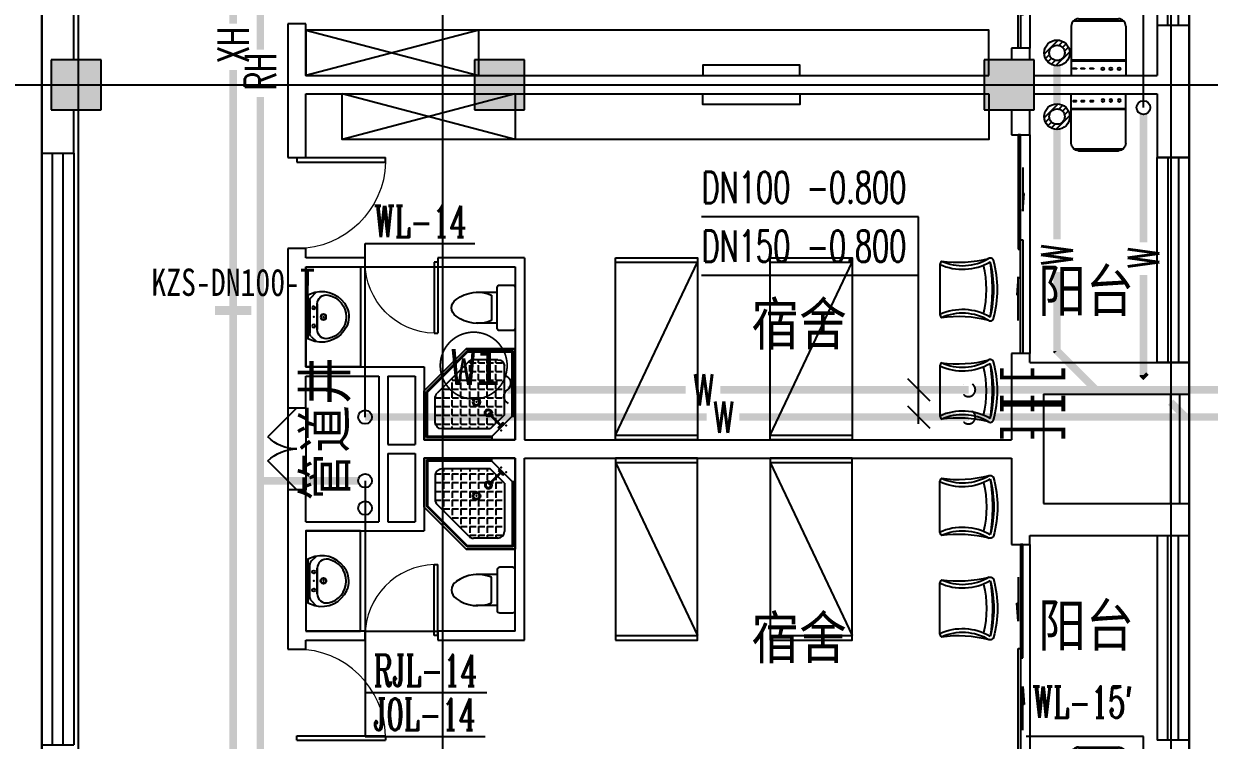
# Model space of a CAD drawing. Extents: x 0 to 2838408, y -923048 to 203859.
# Drawn here: x 2439317 to 2452339, y -216692 to -208822 of the extents above; entities that cross this region are included whole.
import ezdxf
from ezdxf.enums import TextEntityAlignment as Align

# ---------------------------------------------------------------- set-up
doc = ezdxf.new("R2010")
doc.units = 0
doc.header["$LTSCALE"] = 1000
doc.linetypes.add('DASH', pattern=[0.35, 0.25, -0.1])
for name, color, linetype in [('A-Fixt', 81, 'Continuous'), ('CLAYER', 7, 'Continuous'), ('COLUMN', 9, 'Continuous'), ('DIM_污水', 3, 'Continuous'), ('DIM_消防', 3, 'Continuous'), ('DIM_热给水', 3, 'Continuous'), ('DIM_给水', 3, 'Continuous'), ('DOOR_FIRE', 4, 'Continuous'), ('DOTE', 8, 'Continuous'), ('E2-栏杆', 92, 'Continuous'), ('EQUIP_地漏', 7, 'Continuous'), ('EQUIP_污水', 7, 'Continuous'), ('GROUND', 2, 'Continuous'), ('PIPE-污水', 2, 'DASH'), ('PIPE-消防', 1, 'Continuous'), ('PIPE-热回水', 4, 'Continuous'), ('PUB_HATCH', 8, 'Continuous'), ('PUB_TEXT', 7, 'Continuous'), ('TEXT_污水', 7, 'Continuous'), ('TEXT_消防', 7, 'Continuous'), ('TEXT_热回水', 7, 'Continuous'), ('TWT_TEXT', 7, 'Continuous'), ('VALVE_污水', 7, 'Continuous'), ('VPIPE-污水', 2, 'Continuous'), ('VPIPE-热给水', 5, 'Continuous'), ('VPIPE-给水', 3, 'Continuous'), ('WALL', 9, 'Continuous'), ('WINDOW', 4, 'Continuous'), ('XREF', 8, 'Continuous'), ('抗震支吊架', 2, 'Continuous'), ('洁具', 213, 'Continuous'), ('配景', 3, 'Continuous')]:
    doc.layers.add(name, color=color, linetype=linetype)
doc.styles.add('_TWT_PIPEDN', font='SIMPLEX', dxfattribs={"width": 0.8, "height": 2.3, "bigfont": 'HZTXT'})
doc.styles.add('_TWT_PIPETEXT', font='SIMPLEX', dxfattribs={"width": 0.8, "height": 2.3, "bigfont": 'HZTXT'})
doc.styles.add('_TWT_SERIAL', font='COMPLEX', dxfattribs={"width": 0.8, "height": 2.3, "bigfont": 'HZTXT'})
doc.styles.add('kzcad', font='', dxfattribs={"width": 0.8})
doc.styles.get("Standard").update_dxf_attribs({"font": 'geniso.shx', "bigfont": 'hztxt.shx'})
doc.styles.add('黑体', font='')
doc.styles.get('kzcad').set_extended_font_data('SimSun')
doc.styles.get('黑体').set_extended_font_data('SimHei')

# ---------------------------------------------------------------- blocks, each defined once
blk = doc.blocks.new('1F平面-CAD导入_dwg_Drawing4_t3_dwg_$plan$00001613-474159-1F-927810-1F')
at = {"layer": '洁具'}
for p, q in [((-200, 170), (-430, 170)), ((-260, -140), (-260, 140)), ((-30, 250), (-170, 250)), ((-200, -170), (-200, -220)), ((-170, -250), (-30, -250))]:
    blk.add_line(p, q, dxfattribs=at)
for points in [[(-200, 220), (-200, 170), (-200, -170), (-430, -170)], [(0, -220), (0, 220)]]:
    blk.add_lwpolyline(points, dxfattribs=at)
for centre, radius, start, end in [((-413, -227), 398, 67.4505, 126.6381), ((-170, 220), 30, 90, 180), ((-30, 220), 30, 0, 90), ((-590, 0), 110, 123.4509, 236.5491), ((-413, 227), 398, 233.3619, 292.5495), ((-170, -220), 30, 180, 270), ((-30, -220), 30, 270, 0)]:
    blk.add_arc(centre, radius, start, end, dxfattribs=at)
blk = doc.blocks.new('$lvtry$00000169')
at = {"color": 0}
for p, q in [((259, -36), (259, 0)), ((259, -36), (36, -259)), ((276, -120), (120, -276)), ((259, -24), (976, -24)), ((259, -36), (964, -36)), ((276, -120), (808, -120)), ((964, -36), (976, -24)), ((964, -36), (964, -525)), ((976, -24), (976, -530)), ((36, -259), (0, -259)), ((24, -259), (24, -976)), ((36, -259), (36, -964)), ((144, -151), (291, -298)), ((151, -144), (298, -291)), ((173, -309), (173, -239)), ((183, -213), (205, -213)), ((220, -213), (243, -213)), ((270, -213), (270, -143)), ((270, -213), (340, -213)), ((270, -263), (270, -239)), ((366, -213), (366, -143)), ((366, -213), (436, -213)), ((366, -309), (366, -239)), ((462, -213), (462, -143)), ((462, -213), (532, -213)), ((462, -309), (462, -239)), ((558, -213), (558, -143)), ((558, -213), (628, -213)), ((558, -309), (558, -239)), ((655, -213), (655, -143)), ((655, -213), (725, -213)), ((655, -309), (655, -239)), ((751, -213), (751, -143)), ((751, -213), (821, -213)), ((751, -309), (751, -239)), ((847, -213), (847, -143)), ((847, -213), (880, -213)), ((847, -309), (847, -239)), ((880, -192), (880, -460)), ((120, -276), (120, -808)), ((120, -309), (147, -309)), ((173, -309), (243, -309)), ((173, -405), (173, -335)), ((270, -405), (270, -335)), ((334, -309), (340, -309)), ((366, -309), (436, -309)), ((366, -405), (366, -335)), ((462, -309), (532, -309)), ((462, -405), (462, -335)), ((558, -309), (628, -309)), ((558, -405), (558, -335)), ((655, -309), (725, -309)), ((655, -405), (655, -335)), ((751, -309), (821, -309)), ((751, -405), (751, -335)), ((847, -309), (880, -309)), ((847, -405), (847, -335)), ((120, -405), (147, -405)), ((120, -501), (147, -501)), ((173, -405), (243, -405)), ((173, -501), (173, -431)), ((173, -501), (243, -501)), ((270, -405), (340, -405)), ((270, -501), (270, -431)), ((270, -501), (340, -501)), ((366, -405), (379, -405)), ((366, -501), (366, -431)), ((366, -501), (436, -501)), ((462, -405), (532, -405)), ((462, -501), (462, -431)), ((462, -501), (532, -501)), ((859, -511), (511, -859)), ((558, -405), (628, -405)), ((558, -501), (558, -431)), ((558, -501), (628, -501)), ((655, -405), (725, -405)), ((655, -501), (655, -431)), ((655, -501), (725, -501)), ((751, -405), (821, -405)), ((751, -501), (751, -431)), ((751, -501), (821, -501)), ((847, -405), (880, -405)), ((847, -501), (847, -431)), ((847, -501), (867, -501)), ((120, -598), (147, -598)), ((173, -598), (173, -528)), ((173, -598), (243, -598)), ((173, -694), (173, -624)), ((270, -598), (270, -528)), ((270, -598), (340, -598)), ((270, -694), (270, -624)), ((366, -598), (366, -528)), ((366, -598), (436, -598)), ((366, -694), (366, -624)), ((462, -598), (462, -528)), ((462, -598), (532, -598)), ((462, -694), (462, -624)), ((964, -525), (525, -964)), ((976, -530), (530, -976)), ((558, -598), (558, -528)), ((558, -598), (628, -598)), ((558, -694), (558, -624)), ((655, -598), (655, -528)), ((655, -598), (725, -598)), ((655, -694), (655, -624)), ((751, -598), (751, -528)), ((751, -598), (773, -598)), ((964, -525), (976, -530)), ((120, -694), (147, -694)), ((173, -694), (243, -694)), ((173, -790), (173, -720)), ((270, -694), (340, -694)), ((270, -790), (270, -720)), ((366, -694), (436, -694)), ((366, -790), (366, -720)), ((462, -694), (532, -694)), ((462, -790), (462, -720)), ((558, -694), (628, -694)), ((558, -790), (558, -720)), ((655, -694), (676, -694)), ((120, -790), (147, -790)), ((173, -790), (243, -790)), ((173, -878), (173, -816)), ((192, -880), (460, -880)), ((270, -790), (340, -790)), ((270, -880), (270, -816)), ((366, -790), (436, -790)), ((366, -880), (366, -816)), ((462, -790), (532, -790)), ((462, -880), (462, -816)), ((558, -790), (580, -790)), ((36, -964), (24, -976)), ((24, -976), (530, -976)), ((36, -964), (525, -964)), ((525, -964), (530, -976))]:
    blk.add_line(p, q, dxfattribs=at)
blk.add_lwpolyline([(0, 0), (0, -1000), (540, -1000), (1000, -540), (1000, 0)], close=True)
for points in [[(0, 0), (0, -1000)], [(0, 0), (1000, 0)], [(1000, 0), (1000, -540)], [(190, -136), (178, -148), (162, -132), (174, -121)], [(136, -190), (148, -178), (132, -162), (121, -174)], [(1000, -540), (540, -1000)], [(0, -1000), (540, -1000)]]:
    blk.add_lwpolyline(points, close=True, dxfattribs=at)
for radius in [43.8, 31.1]:
    blk.add_circle((416, -428), radius, dxfattribs=at)
for centre, radius, start, end in [((808, -192), 72, 0, 90), ((296, -296), 40.6, 142.583, 128.4197), ((296, -296), 28.6, 145.828, 125.6599), ((808, -460), 72, 315, 0), ((192, -808), 72, 180, 270), ((460, -808), 72, 270, 315)]:
    blk.add_arc(centre, radius, start, end, dxfattribs=at)
for p in [(156, -102, 0), (103, -156, 0), (416, -428, 0)]:
    blk.add_point(p, dxfattribs=at)
blk = doc.blocks.new('$lvtry$00000178')
at = {"color": 0}
for p, q in [((-238, 0), (238, 0)), ((-214, -36), (-272, -91)), ((-180, -23), (180, -23)), ((-142, -105), (140, -105)), ((140, -105), (-142, -105)), ((216, -37), (268, -91))]:
    blk.add_line(p, q, dxfattribs=at)
blk.add_lwpolyline([(-104, -430, 0.224698), (110, -425, 0.348046), (269, -79), (239, 0), (-241, 0), (-271, -79, 0.356844)], format="xyb", close=True, dxfattribs=at)
for centre, radius in [((-100, -65), 16.3), ((100, -65), 16.3), ((1, -172), 31.6)]:
    blk.add_circle(centre, radius, dxfattribs=at)
at = {"color": 0, "lineweight": 13}
blk.add_circle((1, -172), 23, dxfattribs=at)
at = {"color": 0}
for centre, radius, start, end in [((-142, -205), 100, 90, 190.5602), ((-180, -73), 50, 90, 133.181), ((140, -205), 100, 349.4398, 90), ((180, -73), 50, 44.5607, 90), ((-1, -179), 243, 190.5602, 349.4398)]:
    blk.add_arc(centre, radius, start, end, dxfattribs=at)
for p in [(0, -65), (1, -172)]:
    blk.add_point(p, dxfattribs=at)
blk = doc.blocks.new('A$C70365C93')
at = {"layer": '洁具'}
blk.add_lwpolyline([(-1900, 2300), (-1900, 1700), (-800, 1700), (-800, 2300)], close=True, dxfattribs=at)
blk.add_blockref('$lvtry$00000178', (-1350, 2280), dxfattribs=at)
at = {"layer": '洁具', "rotation": 180}
blk.add_blockref('$lvtry$00000169', (0, 0), dxfattribs=at)
at = {"layer": '洁具', "extrusion": (0, 0, -1), "xscale": -1, "zscale": -1, "rotation": 90}
blk.add_blockref('1F平面-CAD导入_dwg_Drawing4_t3_dwg_$plan$00001613-474159-1F-927810-1F', (1450, 0), dxfattribs=at)
blk = doc.blocks.new('单人床')
at = {"layer": 'A-Fixt'}
for p, q in [((47774, 13973), (48674, 13973)), ((47774, 12073), (48674, 13973)), ((47774, 12073), (48674, 12073))]:
    blk.add_line(p, q, dxfattribs=at)
blk.add_lwpolyline([(47774, 14023), (48674, 14023), (48674, 12023), (47774, 12023), (47774, 14023)], dxfattribs=at)
blk = doc.blocks.new('CH_AP01')
for p, q in [((-311, 17), (-275, 0)), ((-275, 0), (275, 0)), ((275, 0), (311, 17))]:
    blk.add_line(p, q)
for centre, radius, start, end in [((-307, 555), 37.8, 100.1859, 202.8359), ((-1658, 202), 1360, 352.1659, 14.4283), ((-824, 250), 563, 335.5038, 31.0903), ((0, -579), 1213, 74.7104, 105.2896), ((0, -579), 1173, 75.0287, 104.9713), ((0, -1278), 1857, 80.611, 99.389), ((-824, 250), 603, 335.5038, 30.2691), ((824, 250), 603, 149.7309, 204.4962), ((824, 250), 563, 148.9097, 204.4962), ((1658, 202), 1360, 165.5717, 187.8341), ((307, 555), 37.8, 337.1641, 79.8141), ((0, -579), 1093, 75.8767, 104.1233)]:
    blk.add_arc(centre, radius, start, end)
blk = doc.blocks.new('A$C61295E98')
at = {"color": 3}
for p, q in [((544, 598), (0, 598)), ((0, 598), (0, 0)), ((161, 598), (161, 0)), ((170, 0), (170, 598)), ((603, 572), (603, 26)), ((624, 518), (624, 80)), ((544, 0), (0, 0))]:
    blk.add_line(p, q, dxfattribs=at)
for points in [[(82, 540), (75, 540), (75, 577), (82, 577)], [(82, 453), (75, 453), (75, 490), (82, 490)], [(82, 353), (75, 353), (75, 389), (82, 389)]]:
    blk.add_lwpolyline(points, close=True, dxfattribs=at)
for centre in [(74, 250), (74, 164), (74, 71)]:
    blk.add_circle(centre, 15.7, dxfattribs=at)
for centre, start, end in [((544, 518), 360, 90), ((544, 80), 270, 0)]:
    blk.add_arc(centre, 80, start, end, dxfattribs=at)
blk = doc.blocks.new('宿舍')
at = {"layer": 'A-Fixt'}
for p, q in [((47854, 13802), (48354, 15702)), ((48354, 13802), (47854, 15702)), ((47854, 13802), (48354, 13802))]:
    blk.add_line(p, q, dxfattribs=at)
for points in [[(47854, 8602), (48354, 8602), (48354, 15702), (47854, 15702)], [(47854, 10676), (47970, 10676), (47970, 11743), (47854, 11743)]]:
    blk.add_lwpolyline(points, close=True, dxfattribs=at)
at = {"xscale": -1, "rotation": 90}
for p in [(63677, 60475), (63677, 58775)]:
    blk.add_blockref('单人床', p, dxfattribs=at)
at = {"layer": 'A-Fixt', "xscale": -1, "rotation": 180}
for p in [(50002, 9140), (51117, 9140)]:
    blk.add_blockref('CH_AP01', p, dxfattribs=at)
at = {"layer": '配景', "color": 252}
blk.add_blockref('A$C61295E98', (47854, 7097), dxfattribs=at)
blk = doc.blocks.new('宿舍一')
at = {"layer": 'A-Fixt'}
for p, q in [((48154, 16102), (48654, 16102)), ((48654, 14202), (48154, 16102)), ((48654, 16102), (48154, 14202)), ((48154, 14202), (48654, 14202))]:
    blk.add_line(p, q, dxfattribs=at)
for points in [[(48154, 8602), (48654, 8602), (48654, 16102), (48154, 16102)], [(48154, 10676), (48270, 10676), (48270, 11743), (48154, 11743)]]:
    blk.add_lwpolyline(points, close=True, dxfattribs=at)
at = {"xscale": -1, "rotation": 90}
for p in [(63677, 60875), (63677, 58775)]:
    blk.add_blockref('单人床', p, dxfattribs=at)
at = {"layer": 'A-Fixt', "xscale": -1, "rotation": 179.9999999998882}
for p in [(50002, 9140), (51117, 9140)]:
    blk.add_blockref('CH_AP01', p, dxfattribs=at)
at = {"layer": '配景', "color": 252, "rotation": 359.9999999998882}
blk.add_blockref('A$C61295E98', (48154, 7097), dxfattribs=at)
blk = doc.blocks.new('$TCHSYS$WIN2D')
for p, q in [((-0.5, 0.5), (0.5, 0.5)), ((-0.5, 0.5), (-0.5, -0.5)), ((0.5, 0.5), (0.5, -0.5)), ((0.5, 0.1667), (-0.5, 0.1667)), ((0.5, -0.1667), (-0.5, -0.1667)), ((-0.5, -0.5), (0.5, -0.5))]:
    blk.add_line(p, q)
blk = doc.blocks.new('$DorLib2D$00000116')
at = {"color": 0}
for p, q in [((-0.5, 0), (-0.146, 0.354)), ((0.5, 0), (0.146, 0.354))]:
    blk.add_line(p, q, dxfattribs=at)
for centre, start, end in [((-0.5, 0), 0, 45), ((0.5, 0), 135, 180)]:
    blk.add_arc(centre, 0.5, start, end, dxfattribs=at)
blk = doc.blocks.new('$DorLib2D$00000001')
for p, q in [((0.45, 0.975), (0.5, 0.975)), ((0.45, 0), (0.45, 0.975)), ((0.5, 0), (0.5, 0.975)), ((0.5, 0), (0.45, 0))]:
    blk.add_line(p, q)
at = {"lineweight": 13}
blk.add_arc((0.475, 0), 0.975, 91.4693, 180, dxfattribs=at)
blk = doc.blocks.new('$DorLib2D$00000131')
at = {"color": 0, "linetype": 'Continuous'}
for p, q in [((0.15, 0.125), (0.2319, 0.1973)), ((0.2319, 0.1973), (0.2319, 0.125)), ((-0.5, 0.125), (-0.5, 0)), ((0.0192, 0.125), (-0.5, 0.125)), ((0.0192, 0), (0.0192, 0.125)), ((0.35, 0.125), (0.15, 0.125)), ((-0.5, 0), (0.0192, 0)), ((-0.024, 0), (0.5, 0)), ((-0.024, -0.125), (-0.024, 0)), ((0.5, 0), (0.5, -0.125)), ((-0.35, -0.125), (-0.15, -0.125)), ((-0.2319, -0.1973), (-0.2319, -0.125)), ((-0.15, -0.125), (-0.2319, -0.1973)), ((0.5, -0.125), (-0.024, -0.125))]:
    blk.add_line(p, q, dxfattribs=at)
blk = doc.blocks.new('$WINLIB2D$00000001')
at = {"color": 0}
for points in [[(-0.5, 0.5), (-0.5, -0.5)], [(-0.5, 0.5), (0.5, 0.5)], [(0.5, -0.5), (0.5, 0.5)], [(0.5, 0.1667), (-0.5, 0.1667)], [(0.5, -0.1667), (-0.5, -0.1667)], [(-0.5, -0.5), (0.5, -0.5)]]:
    blk.add_lwpolyline(points, dxfattribs=at)
blk = doc.blocks.new('1F1')
at = {"layer": 'PUB_HATCH'}
for points in [[(2440166.7, -209217.2), (2439616.7, -209217.2), (2439616.7, -209767.2), (2440166.7, -209767.2)], [(2444816.7, -209217.2), (2444266.7, -209217.2), (2444266.7, -209767.2), (2444816.7, -209767.2)], [(2450416.7, -209217.2), (2449866.7, -209217.2), (2449866.7, -209767.2), (2450416.7, -209767.2)]]:
    blk.add_hatch(color=256, dxfattribs=at).paths.add_polyline_path(points)
at = {"layer": 'COLUMN'}
for p, q in [((2440166.7, -209217.2), (2439616.7, -209217.2)), ((2439616.7, -209217.2), (2439616.7, -209767.2)), ((2440166.7, -209767.2), (2440166.7, -209217.2)), ((2444816.7, -209217.2), (2444266.7, -209217.2)), ((2444266.7, -209217.2), (2444266.7, -209767.2)), ((2444816.7, -209767.2), (2444816.7, -209217.2)), ((2450416.7, -209217.2), (2449866.7, -209217.2)), ((2449866.7, -209217.2), (2449866.7, -209767.2)), ((2450416.7, -209767.2), (2450416.7, -209217.2)), ((2439616.7, -209767.2), (2440166.7, -209767.2)), ((2444266.7, -209767.2), (2444816.7, -209767.2)), ((2449866.7, -209767.2), (2450416.7, -209767.2))]:
    blk.add_line(p, q, dxfattribs=at)
at = {"layer": 'DOOR_FIRE'}
for p, q in [((2442216.7, -213042.2), (2442216.7, -213942.2)), ((2442416.7, -213042.2), (2442416.7, -213942.2))]:
    blk.add_line(p, q, dxfattribs=at)
at = {"layer": 'DOTE'}
for p, q in [((2439916.7, -187892.2), (2439916.7, -271092.2)), ((2443916.7, -187892.2), (2443916.7, -271092.2)), ((2451916.7, -187892.2), (2451916.7, -271092.2)), ((2435862.3, -209492.2), (2453916.7, -209492.2))]:
    blk.add_line(p, q, dxfattribs=at)
at = {"layer": 'E2-栏杆'}
for points in [[(2451916.7, -214092.2), (2451916.7, -212892.2)], [(2452016.7, -214092.2), (2452016.7, -212892.2)]]:
    blk.add_lwpolyline(points, dxfattribs=at)
at = {"layer": 'GROUND'}
blk.add_line((2452116.7, -269292.2), (2452116.7, -189692.2), dxfattribs=at)
blk.add_lwpolyline([(2439516.7, -203192.2), (2439516.7, -227642.2)], dxfattribs=at)
at = {"layer": 'WALL'}
for p, q in [((2439516.7, -208717.2), (2439516.7, -209492.2)), ((2439866.7, -209217.2), (2439866.7, -208717.2)), ((2442416.7, -208821.8), (2442216.7, -208821.8)), ((2442216.7, -208821.8), (2442216.7, -209492.2)), ((2442416.7, -209392.2), (2442416.7, -208821.8)), ((2452116.7, -208842.2), (2451766.7, -208842.2)), ((2451766.7, -208842.2), (2451766.7, -209392.2)), ((2452116.7, -209492.2), (2452116.7, -208842.2)), ((2450366.7, -209092.2), (2450166.7, -209092.2)), ((2450166.7, -209092.2), (2450166.7, -209217.2)), ((2450366.7, -209217.2), (2450366.7, -209092.2)), ((2442416.7, -209392.2), (2444266.7, -209392.2)), ((2444816.7, -209392.2), (2449866.7, -209392.2)), ((2450416.7, -209392.2), (2451766.7, -209392.2)), ((2439516.7, -209492.2), (2439516.7, -210242.2)), ((2442216.7, -209492.2), (2442216.7, -210292.2)), ((2452116.7, -210292.2), (2452116.7, -209492.2)), ((2442416.7, -210292.2), (2442416.7, -209592.2)), ((2442416.7, -209592.2), (2444266.7, -209592.2)), ((2444816.7, -209592.2), (2449866.7, -209592.2)), ((2450416.7, -209592.2), (2451766.7, -209592.2)), ((2451766.7, -209592.2), (2451766.7, -210292.2)), ((2439866.7, -210242.2), (2439866.7, -209767.2)), ((2450166.7, -209767.2), (2450166.7, -210042.2)), ((2450366.7, -210042.2), (2450366.7, -209767.2)), ((2450166.7, -210042.2), (2450366.7, -210042.2)), ((2439516.7, -210242.2), (2439866.7, -210242.2)), ((2442216.7, -210292.2), (2442416.7, -210292.2)), ((2451766.7, -210292.2), (2452116.7, -210292.2)), ((2442416.7, -211292.2), (2442216.7, -211292.2)), ((2442216.7, -211292.2), (2442216.7, -211392.2)), ((2442416.7, -211392.2), (2442416.7, -211292.2)), ((2442216.7, -211392.2), (2442216.7, -212592.2)), ((2443066.7, -211392.2), (2442416.7, -211392.2)), ((2443066.7, -211492.2), (2443066.7, -211392.2)), ((2444816.7, -211392.2), (2443866.7, -211392.2)), ((2443866.7, -211392.2), (2443866.7, -211492.2)), ((2444816.7, -211392.2), (2444816.7, -213392.2)), ((2442416.7, -211492.2), (2442416.7, -212592.2)), ((2442416.7, -211492.2), (2443066.7, -211492.2)), ((2443866.7, -211492.2), (2444716.7, -211492.2)), ((2444716.7, -211492.2), (2444716.7, -213392.2)), ((2450366.7, -212442.2), (2450166.7, -212442.2)), ((2450166.7, -212442.2), (2450166.7, -212792.2)), ((2450366.7, -212542.2), (2450366.7, -212442.2)), ((2442216.7, -212592.2), (2442216.7, -213042.2)), ((2442416.7, -212592.2), (2443216.7, -212592.2)), ((2443216.7, -212592.2), (2443716.7, -212592.2)), ((2443716.7, -212592.2), (2443716.7, -213392.2)), ((2450366.7, -212542.2), (2451766.7, -212542.2)), ((2452116.7, -212542.2), (2451766.7, -212542.2)), ((2452116.7, -212892.2), (2452116.7, -212542.2)), ((2442416.7, -213042.2), (2442416.7, -212692.2)), ((2442416.7, -212692.2), (2443216.7, -212692.2)), ((2443216.7, -212692.2), (2443216.7, -213492.2)), ((2443316.7, -212692.2), (2443616.7, -212692.2)), ((2443316.7, -212692.2), (2443316.7, -213442.2)), ((2443616.7, -212692.2), (2443616.7, -213442.2)), ((2450166.7, -212792.2), (2450166.7, -213392.2)), ((2450516.7, -212892.2), (2450516.7, -213492.2)), ((2450516.7, -212892.2), (2452116.7, -212892.2)), ((2442216.7, -213042.2), (2442416.7, -213042.2)), ((2443716.7, -213392.2), (2444716.7, -213392.2)), ((2444816.7, -213392.2), (2450166.7, -213392.2)), ((2443216.7, -213492.2), (2443216.7, -214292.2)), ((2443316.7, -213442.2), (2443616.7, -213442.2)), ((2443316.7, -213542.2), (2443316.7, -214292.2)), ((2443316.7, -213542.2), (2443616.7, -213542.2)), ((2443616.7, -213542.2), (2443616.7, -214292.2)), ((2450516.7, -213492.2), (2450516.7, -214092.2)), ((2443716.7, -213592.2), (2443716.7, -214392.2)), ((2443716.7, -213592.2), (2444716.7, -213592.2)), ((2444716.7, -215492.2), (2444716.7, -213592.2)), ((2444816.7, -215592.2), (2444816.7, -213592.2)), ((2444816.7, -213592.2), (2450166.7, -213592.2)), ((2450166.7, -213592.2), (2450166.7, -214192.2)), ((2442416.7, -213942.2), (2442216.7, -213942.2)), ((2442216.7, -213942.2), (2442216.7, -214392.2)), ((2442416.7, -214292.2), (2442416.7, -213942.2)), ((2450516.7, -214092.2), (2452116.7, -214092.2)), ((2452116.7, -214442.2), (2452116.7, -214092.2)), ((2450166.7, -214192.2), (2450166.7, -214542.2)), ((2442416.7, -214292.2), (2443216.7, -214292.2)), ((2443316.7, -214292.2), (2443616.7, -214292.2)), ((2442216.7, -214392.2), (2442216.7, -215592.2)), ((2442416.7, -214392.2), (2442416.7, -215492.2)), ((2442416.7, -214392.2), (2443216.7, -214392.2)), ((2443216.7, -214392.2), (2443716.7, -214392.2)), ((2450366.7, -214542.2), (2450366.7, -214442.2)), ((2450366.7, -214442.2), (2451766.7, -214442.2)), ((2451766.7, -214442.2), (2452116.7, -214442.2)), ((2450166.7, -214542.2), (2450366.7, -214542.2)), ((2443066.7, -215492.2), (2442416.7, -215492.2)), ((2443066.7, -215592.2), (2443066.7, -215492.2)), ((2444716.7, -215492.2), (2443866.7, -215492.2)), ((2443866.7, -215492.2), (2443866.7, -215592.2)), ((2442216.7, -215592.2), (2442216.7, -215692.2)), ((2442416.7, -215592.2), (2443066.7, -215592.2)), ((2442416.7, -215692.2), (2442416.7, -215592.2)), ((2443866.7, -215592.2), (2444816.7, -215592.2)), ((2442216.7, -215692.2), (2442416.7, -215692.2))]:
    blk.add_line(p, q, dxfattribs=at)
blk.add_lwpolyline([(2439516.7, -201708), (2452116.7, -201692.2), (2452116.7, -257292.2), (2439516.7, -257308)], close=True, dxfattribs=at)
at = {"layer": 'WINDOW'}
for p, q in [((2450366.7, -206692.2), (2450366.7, -209092.2)), ((2450366.7, -210042.2), (2450366.7, -212442.2)), ((2443066.7, -211492.2), (2443866.7, -211492.2)), ((2450366.7, -214542.2), (2450366.7, -216942.2)), ((2443066.7, -215492.2), (2443866.7, -215492.2))]:
    blk.add_line(p, q, dxfattribs=at)
for name, p, rotation in [('宿舍一', (2458518.4, -257546), 90.0000000000294), ('A$C70365C93', (2444716.7, -213592.2), 90), ('宿舍', (2458518.4, -265246), 89.99999999594154)]:
    blk.add_blockref(name, p, dxfattribs=dict(rotation=rotation))
at = {"xscale": -1, "rotation": 90}
for name, p in [('宿舍', (2458518.4, -161738.4)), ('A$C70365C93', (2444716.7, -213392.2))]:
    blk.add_blockref(name, p, dxfattribs=at)
at = {"layer": 'DOOR_FIRE', "xscale": 900, "yscale": -900, "zscale": 200, "rotation": 269.9999999999852}
blk.add_blockref('$DorLib2D$00000116', (2442316.7, -213492.2), dxfattribs=at)
at = {"layer": 'WINDOW'}
for name, p, xscale, yscale, zscale, rotation in [('$WINLIB2D$00000001', (2451941.7, -207717.2), -2249.999999993481, 350, -2249.999999993481, 90), ('$DorLib2D$00000131', (2450266.7, -207892.2), 2400, 200, 2400, 270), ('$DorLib2D$00000131', (2450266.7, -211242.2), -2400, 200, -2400, 270), ('$TCHSYS$WIN2D', (2439691.7, -213492.2), 6500, -350, 6500, 269.9999999978856), ('$DorLib2D$00000001', (2442316.7, -210792.2), -1000, 1000, -1000, 270), ('$WINLIB2D$00000001', (2451941.7, -211417.2), 2249.999999993481, 350, 2249.999999993481, 90), ('$WINLIB2D$00000001', (2451941.7, -215567.2), -2249.999999993481, 350, -2249.999999993481, 90), ('$DorLib2D$00000131', (2450266.7, -215742.2), 2400, 200, 2400, 270), ('$DorLib2D$00000001', (2442316.7, -216192.2), 1000, 1000, 1000, 270)]:
    blk.add_blockref(name, p, dxfattribs=dict(at, xscale=xscale, yscale=yscale, zscale=zscale, rotation=rotation))
at = {"layer": 'WINDOW', "xscale": 800, "zscale": 800}
for p, yscale in [((2443466.7, -211442.2), -800), ((2443466.7, -215542.2), 800)]:
    blk.add_blockref('$DorLib2D$00000001', p, dxfattribs=dict(at, yscale=yscale))
at = {"layer": 'CLAYER'}
blk.add_text('管道井', height=525, rotation=90, dxfattribs=at).set_placement((2442903.7, -214059.8))
at = {"layer": 'PUB_TEXT'}
for s, p in [('阳台', (2450461.5, -212034.4)), ('宿舍', (2447308.9, -212400.1)), ('阳台', (2450461.5, -215709.9)), ('宿舍', (2447308.9, -215845.6))]:
    blk.add_text(s, height=525, dxfattribs=at).set_placement(p)
blk = doc.blocks.new('$VALVE$00000547')
at = {"const_width": 30}
for points in [[(0, 100), (-250, 100), (-250, 175)], [(0, 100), (0, 175)], [(0, 100), (250, 100), (250, 175)], [(-250, -175), (-250, -100), (0, -100)], [(0, -175), (0, -100)], [(250, -175), (250, -100), (0, -100)]]:
    blk.add_lwpolyline(points, dxfattribs=at)
blk = doc.blocks.new('$TwtSys$00000132')
at = {"elevation": 0}
blk.add_lwpolyline([(6.9, -100.6, -0.575183), (0.2, 0, 0.604745), (-10.9, 100.6, 16.924828)], format="xyb", dxfattribs=at)
blk = doc.blocks.new('$TwtSys$00000543')
for p, q in [((-93.6, -8.5), (8.5, 93.6)), ((-8.5, -93.6), (93.6, 8.5)), ((12.5, 55), (41.7, 84.2)), ((39.9, 39.9), (66.5, 66.5)), ((55, 12.5), (84.2, 41.7)), ((-84.2, -41.7), (-55, -12.5)), ((-66.5, -66.5), (-39.9, -39.9)), ((-41.7, -84.2), (-12.5, -55))]:
    blk.add_line(p, q)
for radius in [94, 56.4]:
    blk.add_circle((0, 0), radius)

msp = doc.modelspace()

# ---------------------------------------------------------------- hatches: boundary and pattern name
at = {"layer": 'PIPE-污水', "linetype": 'ByBlock'}
for points in [[(2450666.7, -212414.8), (2450637.6, -212443.9), (2450625.5, -212431.8)], [(2451616.7, -212678.7), (2451587.6, -212707.9), (2451575.5, -212695.8)]]:
    msp.add_hatch(color=256, dxfattribs=at).paths.add_polyline_path(points)
at = {"layer": 'PIPE-污水'}
for points in [[(2450666.7, -212414.8), (2450625.5, -212414.8), (2450625.5, -212431.8)], [(2451616.7, -212678.7), (2451575.5, -212678.7), (2451575.5, -212695.8)]]:
    msp.add_hatch(color=256, dxfattribs=at).paths.add_polyline_path(points)

# ---------------------------------------------------------------- linework, layer by layer
at = {"layer": 'DIM_污水', "linetype": 'ByBlock'}
for p, q in [((2451616.7, -209742.2), (2451616.7, -208549.9)), ((2449146.7, -210942.4), (2446763, -210942.4)), ((2449146.7, -211587.4), (2449146.7, -210942.4)), ((2449146.7, -211587.4), (2446763, -211587.4)), ((2449146.7, -213217.2), (2449146.7, -211587.4)), ((2449024.8, -212720.2), (2449268.7, -212964.2)), ((2449024.8, -213020.2), (2449268.7, -213264.2)), ((2451616.7, -216648.9), (2450328, -216648.9)), ((2451616.7, -217742.2), (2451616.7, -216648.9))]:
    msp.add_line(p, q, dxfattribs=at)
at = {"layer": 'DIM_污水'}
for p, q in [((2443066.7, -213142.2), (2443066.7, -211235.1)), ((2443066.7, -211235.1), (2444273.8, -211235.1))]:
    msp.add_line(p, q, dxfattribs=at)
at = {"layer": 'DIM_消防', "const_width": 18.4, "elevation": 1600}
msp.add_lwpolyline([(2444259.4, -212944.7, 1), (2444259.4, -212209.7, 1)], format="xyb", close=True, dxfattribs=at)
at = {"layer": 'DIM_热给水'}
for p, q in [((2443066.7, -213842.2), (2443066.7, -216165.9)), ((2443066.7, -216165.9), (2444405.1, -216165.9))]:
    msp.add_line(p, q, dxfattribs=at)
at = {"layer": 'DIM_给水'}
for p, q in [((2443066.7, -214142.2), (2443066.7, -216648.9)), ((2443066.7, -216648.9), (2444384.8, -216648.9))]:
    msp.add_line(p, q, dxfattribs=at)
at = {"layer": 'PIPE-污水', "ltscale": 1.5, "const_width": 82.5}
for points in [[(2450666.7, -209701.2), (2450666.7, -209283.2)], [(2451616.7, -211222), (2451616.7, -209817.2)], [(2450666.7, -211189.5), (2450666.7, -209983.2)], [(2450666.7, -212414.8), (2450666.7, -211549.8)], [(2451616.7, -212678.7), (2451616.7, -211582.3)], [(2444630.4, -212842.2), (2446586.9, -212842.2)], [(2446968.2, -212842.2), (2449694.8, -212842.2)], [(2449769.8, -212842.2), (2451094.2, -212842.2)], [(2451094.2, -212842.2), (2453234.1, -212842.2)], [(2443066.7, -213142.2), (2446816.9, -213142.2)], [(2447177.2, -213142.2), (2449694.8, -213142.2)], [(2449769.8, -213142.2), (2453514.6, -213142.2)]]:
    msp.add_lwpolyline(points, dxfattribs=at)
at = {"layer": 'PIPE-污水', "linetype": 'ByBlock', "ltscale": 1.5, "const_width": 82.5}
for points in [[(2450666.7, -212414.8), (2451094.2, -212842.2)], [(2451616.7, -212678.7), (2451645, -212707)], [(2451915.4, -212977.4), (2452080.2, -213142.2)]]:
    msp.add_lwpolyline(points, dxfattribs=at)
at = {"layer": 'PIPE-污水'}
for centre in [(2449694.8, -212842.2), (2449694.8, -213142.2)]:
    msp.add_arc(centre, 75, 225, 135, dxfattribs=at)
at = {"layer": 'PIPE-消防', "ltscale": 1.5, "const_width": 82.5}
for points in [[(2441616.7, -208822.2), (2441616.7, -204992.2)], [(2441616.7, -217238.3), (2441616.7, -209329.7)]]:
    msp.add_lwpolyline(points, dxfattribs=at)
at = {"layer": 'PIPE-热回水', "ltscale": 1.5, "const_width": 82.5}
for points in [[(2441916.7, -205992.2), (2441916.7, -209108.7)], [(2441916.7, -209626.7), (2441916.7, -213842.2)], [(2442991.7, -213842.2), (2441916.7, -213842.2)], [(2441916.7, -213842.2), (2441916.7, -217557.4)]]:
    msp.add_lwpolyline(points, dxfattribs=at)
at = {"layer": 'VPIPE-污水'}
for centre in [(2451616.7, -209742.2), (2443066.7, -213142.2)]:
    msp.add_circle(centre, 75, dxfattribs=at)
at = {"layer": 'VPIPE-热给水'}
msp.add_circle((2443066.7, -213842.2), 75, dxfattribs=at)
at = {"layer": 'VPIPE-给水'}
msp.add_circle((2443066.7, -214142.2), 75, dxfattribs=at)
at = {"layer": '抗震支吊架', "color": 2, "const_width": 100}
msp.add_lwpolyline([(2441416.7, -211972.2), (2441816.7, -211972.2)], dxfattribs=at)

# ---------------------------------------------------------------- block references
at = {"layer": 'EQUIP_地漏', "linetype": 'ByBlock', "xscale": 1.5, "yscale": 1.5, "zscale": 1.5}
for p in [(2450666.7, -209142.2), (2450666.7, -209842.2)]:
    msp.add_blockref('$TwtSys$00000543', p, dxfattribs=at)
at = {"layer": 'EQUIP_污水', "xscale": 1.5, "yscale": 1.5, "zscale": 1.5}
msp.add_blockref('$TwtSys$00000132', (2444630.4, -212842.2), dxfattribs=at)
at = {"layer": 'VALVE_污水', "xscale": 1.35, "yscale": 1.35, "zscale": 1.35}
for p in [(2450398.7, -212842.2), (2450398.7, -213142.2)]:
    msp.add_blockref('$VALVE$00000547', p, dxfattribs=at)
at = {"layer": 'XREF'}
msp.add_blockref('1F1', (0, 0), dxfattribs=at)

# ---------------------------------------------------------------- texts
at = {"layer": 'DIM_污水', "color": 7, "linetype": 'ByBlock', "width": 0.64}
for s, style, p in [('DN100', '_TWT_PIPEDN', (2446763, -210792.4)), ('-0.800', '_TWT_PIPEDN', (2447915.2, -210792.4)), ('DN150', '_TWT_PIPEDN', (2446763, -211437.4)), ('-0.800', '_TWT_PIPEDN', (2447915.2, -211437.4)), ("WL-15'", '_TWT_SERIAL', (2450397, -216445.2))]:
    msp.add_text(s, height=345, dxfattribs=dict(at, style=style)).set_placement(p)
at = {"layer": 'DIM_污水', "color": 7, "style": '_TWT_SERIAL', "width": 0.64}
msp.add_text('WL-14', height=345, dxfattribs=at).set_placement((2443163.9, -211166.1))
at = {"layer": 'DIM_热给水', "color": 7, "style": '_TWT_SERIAL', "width": 0.64}
msp.add_text('RJL-14', height=345, dxfattribs=at).set_placement((2443158.5, -216096.9))
at = {"layer": 'DIM_给水', "color": 7, "style": '_TWT_SERIAL', "width": 0.64}
msp.add_text('J0L-14', height=345, dxfattribs=at).set_placement((2443159.2, -216579.9))
at = {"layer": 'TEXT_污水', "linetype": 'ByBlock', "style": '_TWT_PIPETEXT', "width": 0.64}
for p in [(2450839.2, -211474.8), (2451789.2, -211507.3)]:
    msp.add_text('W', height=345, rotation=90, dxfattribs=at).set_placement(p)
at = {"layer": 'TEXT_污水', "style": '_TWT_PIPETEXT', "width": 0.64}
for p in [(2446672.4, -213014.7), (2446891.9, -213314.7)]:
    msp.add_text('W', height=345, dxfattribs=at).set_placement(p)
at = {"layer": 'TEXT_消防', "linetype": 'ByBlock', "style": '_TWT_PIPETEXT', "width": 0.64}
msp.add_text('XH', height=345, rotation=90, dxfattribs=at).set_placement((2441789.2, -209254.7))
at = {"layer": 'TEXT_热回水', "linetype": 'ByBlock', "style": '_TWT_PIPETEXT', "width": 0.64}
msp.add_text('RH', height=345, rotation=90, dxfattribs=at).set_placement((2442089.2, -209551.7))
at = {"layer": 'TWT_TEXT', "style": '黑体'}
msp.add_text('W1', height=394.3, dxfattribs=at).set_placement((2444013.2, -212790, 1600))
at = {"layer": '抗震支吊架', "color": 2, "style": 'kzcad', "width": 0.8}
msp.add_text('KZS-DN100-T', height=300, rotation=359.88539, dxfattribs=at).set_placement((2441616.7, -211812.2), align=Align.CENTER)

doc.saveas('drawing.dxf')
